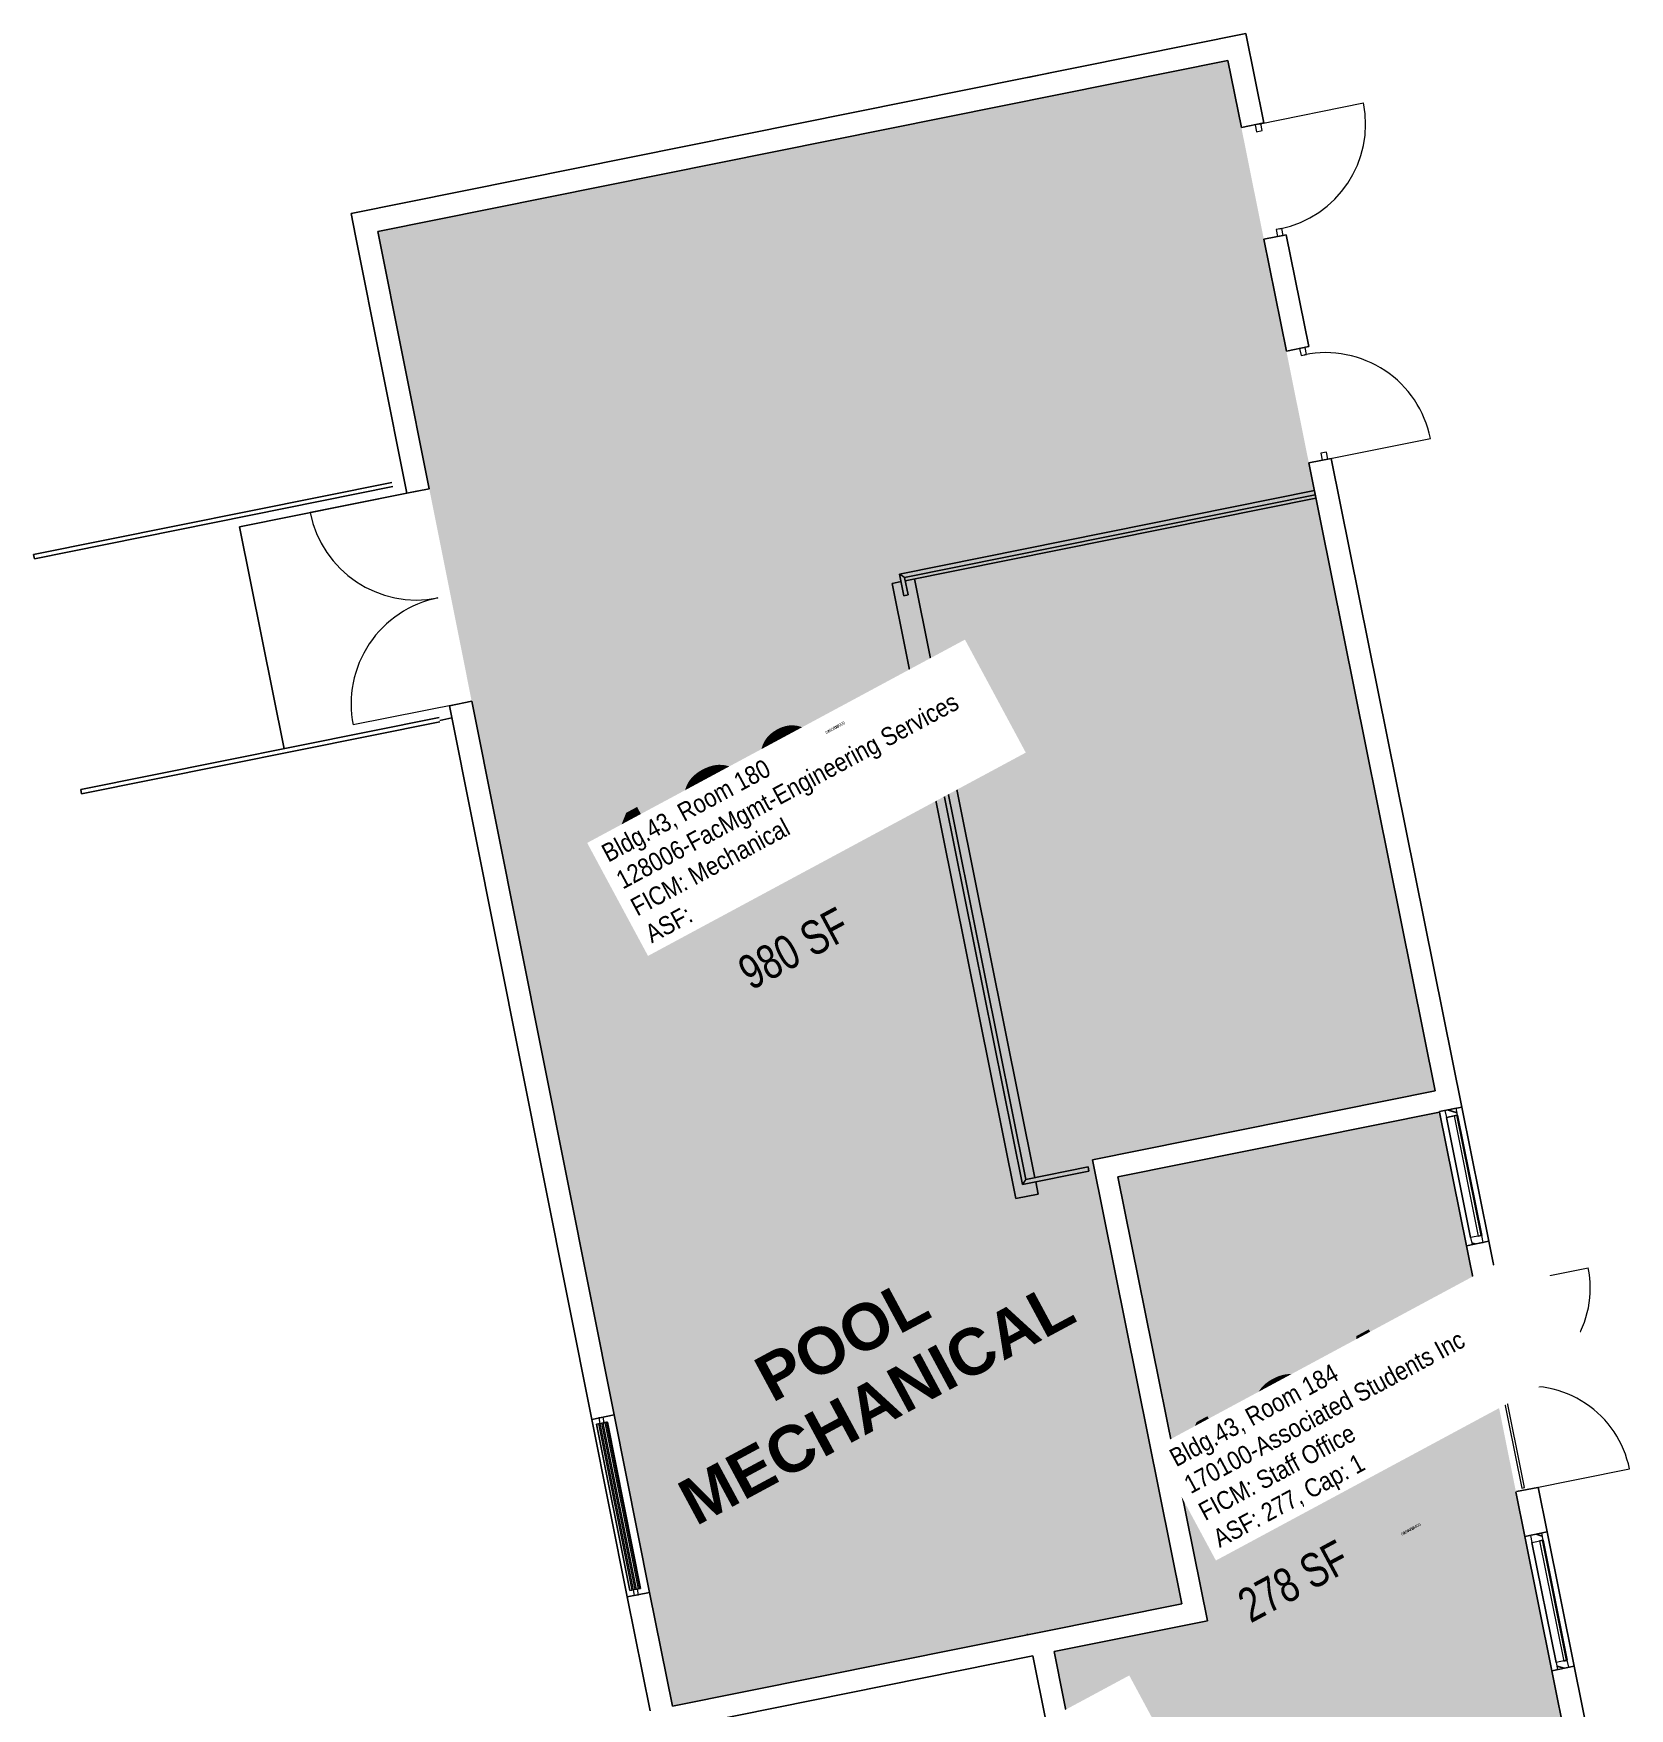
# Model space of a CAD drawing. Header units: inches. Extents: x 69215144 to 69215812, y 27662125 to 27663188.
# Drawn here: x 69215144 to 69215704, y 27662601 to 27663188 of the extents above; entities that cross this region are included whole.
import ezdxf
from ezdxf.enums import TextEntityAlignment as Align

# ---------------------------------------------------------------- set-up
doc = ezdxf.new("R2010")
doc.units = ezdxf.units.IN
doc.header["$LTSCALE"] = 100
doc.header["$MEASUREMENT"] = 0
doc.layers.add('A-AREA-IDEN', color=2, linetype='CONTINUOUS', lineweight=5)
for name, color, linetype in [('A-DOOR', 2, 'CONTINUOUS'), ('A-FLOR', 3, 'CONTINUOUS'), ('A-GLAZ', 1, 'CONTINUOUS'), ('A-IDEN-RNUM', 7, 'CONTINUOUS'), ('A-IDEN-SNUM', 4, 'CONTINUOUS'), ('A-IDEN-VNUM', 4, 'CONTINUOUS'), ('A-SITE', 3, 'CONTINUOUS'), ('A-WALL', 5, 'CONTINUOUS'), ('AREA-TEXT', 3, 'CONTINUOUS'), ('Rooms-Category-Color', 7, 'CONTINUOUS'), ('Rooms-College-Color', 7, 'CONTINUOUS'), ('Rooms-Department-Color', 7, 'CONTINUOUS'), ('Rooms-Division-Color', 7, 'CONTINUOUS'), ('Rooms-Information', 7, 'CONTINUOUS')]:
    doc.layers.add(name, color=color, linetype=linetype)
doc.styles.add('CP_AREA', font='arial.ttf', dxfattribs={"height": 15})
doc.styles.add('CP_ROOMSNUMBER', font='arial.ttf', dxfattribs={"height": 1})
doc.styles.add('CP_ROOMVNUMBER', font='arial.ttf', dxfattribs={"width": 0.85, "height": 0.075})
doc.styles.get("Standard").update_dxf_attribs({"font": 'arial.ttf'})
pattern_1 = [(241.911, (-9.184, 3.777), (56.46190576317827, -30.13392104572482), []), (241.911, (-24.492, -0.877), (26.32798471745345, -86.59582680890308), []), (241.911, (6.125, 8.431000000000001), (26.32798471745345, -86.59582680890308), [])]
pattern_2 = [(61.911, (8.871, -3.776), (56.46190576317826, -30.13392104572483), []), (61.911, (24.179, 0.878), (86.59582680890308, 26.32798471745343), []), (61.911, (-6.437, -8.431000000000001), (86.59582680890308, 26.32798471745343), [])]

# ---------------------------------------------------------------- blocks, each defined once
blk = doc.blocks.new('Curtain Wall Sgl metal - Curtain Wall Sgl Glass_1-717-Overall Level 1 Floor Plan')
at = {"layer": 'A-GLAZ'}
h = blk.add_hatch(dxfattribs=at)
h.set_pattern_fill('FP1_61', color=256, style=0, pattern_type=2)
h.set_pattern_definition(pattern_1)
h.paths.add_polyline_path([(-17.49999999999947, 2.750000000000534), (-19.99999999999944, 2.750000000000534), (-19.99999999999944, 0.7500000000005341), (-17.49999999999947, 0.7500000000005341)], flags=0)
h = blk.add_hatch(dxfattribs=at)
h.set_pattern_fill('FP1_61', color=256, style=0, pattern_type=2)
h.set_pattern_definition(pattern_1)
h.paths.add_polyline_path([(19.99999999999947, 2.750000000000534), (17.49999999999947, 2.750000000000534), (17.49999999999947, 0.7500000000005341), (19.99999999999947, 0.7500000000005341)], flags=0)
at = {"layer": 'A-DOOR', "lineweight": 5}
blk.add_line((19.99999999999947, 2.000000000001938), (19.99999999999947, 39.5000000000009), dxfattribs=at)
blk.add_arc((19.99999999999964, 2.000000000001799), 37.49999999999906, 90.00000000000027, 180.0000000000003, dxfattribs=at)
at = {"layer": 'A-GLAZ', "lineweight": 9}
for p, q in [((-17.49999999999947, 2.750000000000534), (-19.99999999999944, 2.750000000000534)), ((-19.99999999999944, 2.750000000000534), (-19.99999999999944, 0.7500000000005341)), ((-17.49999999999947, 2.750000000000534), (-19.99999999999944, 2.750000000000534)), ((-19.99999999999944, 2.750000000000534), (-19.99999999999944, 0.7500000000005341)), ((-19.99999999999944, 0.7500000000005341), (-17.49999999999947, 0.7500000000005341)), ((-19.99999999999944, 0.7500000000005341), (-17.49999999999947, 0.7500000000005341)), ((-17.49999999999947, 0.7500000000005341), (-17.49999999999947, 2.750000000000534)), ((-17.49999999999947, 0.7500000000005341), (-17.49999999999947, 2.750000000000534)), ((19.99999999999947, 2.750000000000534), (17.49999999999947, 2.750000000000534)), ((17.49999999999947, 2.750000000000534), (17.49999999999947, 0.7500000000005341)), ((19.99999999999947, 2.750000000000534), (17.49999999999947, 2.750000000000534)), ((17.49999999999947, 2.750000000000534), (17.49999999999947, 0.7500000000005341)), ((17.49999999999947, 0.7500000000005341), (19.99999999999947, 0.7500000000005341)), ((17.49999999999947, 0.7500000000005341), (19.99999999999947, 0.7500000000005341)), ((19.99999999999947, 0.7500000000005341), (19.99999999999947, 2.750000000000534)), ((19.99999999999947, 0.7500000000005341), (19.99999999999947, 2.750000000000534))]:
    blk.add_line(p, q, dxfattribs=at)
blk = doc.blocks.new('Curtain Wall-ext_ metall - Metal Flush Double Door_1-716-Overall Level 1 Floor Plan')
at = {"layer": 'A-DOOR', "lineweight": 13}
for p, q in [((-35.99704495737693, 0.5000000000000114), (-35.99704495737693, 36.37204495737712)), ((35.99704495737707, 0.5000000000016794), (35.99704495737707, 36.62204495737713))]:
    blk.add_line(p, q, dxfattribs=at)
at = {"layer": 'A-DOOR', "lineweight": 5}
for centre, radius, start, end in [((-35.99704495737699, 0.500000000000126), 35.87204495737702, 359.9999999999991, 90), ((35.99704495737723, 0.4999999999998943), 36.12204495737721, 89.99999999999987, 179.9999999999999)]:
    blk.add_arc(centre, radius, start, end, dxfattribs=at)
blk = doc.blocks.new('System Panel - Glazed_1-715-Overall Level 1 Floor Plan')
at = {"layer": 'A-GLAZ', "lineweight": 9}
for p, q in [((21.5029550426243, 1.750000000000455), (-21.50295504262294, 1.750000000000455)), ((-21.50295504262294, 1.750000000000455), (-21.50295504262294, 0.7499999999999999)), ((-21.50295504262294, 0.7499999999999999), (21.5029550426243, 0.7499999999999999)), ((21.5029550426243, 0.7499999999999999), (21.5029550426243, 1.750000000000455))]:
    blk.add_line(p, q, dxfattribs=at)
blk = doc.blocks.new('System Panel - Glazed_1-714-Overall Level 1 Floor Plan')
at = {"layer": 'A-GLAZ', "lineweight": 9}
for p, q in [((21.50000000000022, 1.750000000000455), (-21.49999999999886, 1.750000000001137)), ((-21.49999999999886, 1.750000000001137), (-21.50000000000022, 0.750000000000682)), ((-21.50000000000022, 0.750000000000682), (21.50000000000022, 0.7499999999999999)), ((21.50000000000022, 0.7499999999999999), (21.50000000000022, 1.750000000000455))]:
    blk.add_line(p, q, dxfattribs=at)
blk = doc.blocks.new('System Panel - Glazed_1-690-Overall Level 1 Floor Plan')
at = {"layer": 'A-GLAZ', "lineweight": 9}
for p, q in [((35.99704495737728, 1.74999999999909), (-35.99704495737728, 1.74999999999909)), ((-35.99704495737728, 1.74999999999909), (-35.99704495737728, 0.7499999999986356)), ((-35.99704495737728, 0.7499999999986356), (35.99704495737864, 0.7499999999993178)), ((35.99704495737864, 0.7499999999993178), (35.99704495737728, 1.74999999999909))]:
    blk.add_line(p, q, dxfattribs=at)
blk = doc.blocks.new('Curtain Wall-ext_ metall - Metal Flush Double Door_1-655-Overall Level 1 Floor Plan')
at = {"layer": 'A-DOOR', "lineweight": 13}
for p, q in [((-38.00000000017264, 0.5000000000000114), (-38.00000000017264, 38.37500000017283)), ((38.00000000017278, 0.5000000000016794), (38.00000000017278, 38.62500000017286))]:
    blk.add_line(p, q, dxfattribs=at)
at = {"layer": 'A-DOOR', "lineweight": 5}
for centre, radius, start, end in [((-38.0000000001727, 0.5000000000001233), 37.87500000017274, 359.9999999999991, 90), ((38.00000000017296, 0.4999999999998969), 38.12500000017293, 90.00000000000038, 180.0000000000003)]:
    blk.add_arc(centre, radius, start, end, dxfattribs=at)
blk = doc.blocks.new('A_parametric_curtain_panel_louver - Curtain Panel Louver_1-654-Overall Level 1 Floor Plan')
at = {"layer": 'A-GLAZ', "lineweight": 13}
for p, q in [((-29.74999999999818, 1.5), (-31.74999999999909, 1.5)), ((-31.74999999999909, 1.5), (-31.74999999999977, 0)), ((-31.74999999999977, 0), (-29.74999999999954, 0)), ((-29.74999999999954, 0), (-29.74999999999818, 1.5)), ((31.75000000000045, 1.5), (29.74999999999818, 1.5)), ((29.74999999999818, 1.5), (29.74999999999886, 0)), ((29.74999999999886, 0), (31.75000000000113, 0)), ((31.75000000000113, 0), (31.75000000000045, 1.5))]:
    blk.add_line(p, q, dxfattribs=at)
at = {"layer": 'A-GLAZ'}
for p, q in [((29.74999999999982, 2.674202612035394), (-29.74999999999988, 2.674202612035394)), ((-29.74999999999987, 2.033574146768104), (-29.74999999999988, 2.674202612035394)), ((29.74999999999982, 2.674202612035394), (29.74999999999983, 2.033574146767679)), ((29.74999999999999, 4.667100039768001e-13), (29.74999999999999, -0.2364470622014844)), ((-29.74999999999971, -0.236447062201059), (-29.74999999999971, -5.109246359324969e-13)), ((-29.74999999999983, -1.176832028215366), (-29.74999999999983, -0.8468343565824636)), ((29.74999999999988, -1.176832028215367), (-29.74999999999982, -1.176832028215367)), ((29.74999999999987, -0.8468343565817502), (29.74999999999987, -1.176832028215366))]:
    blk.add_line(p, q, dxfattribs=at)
at = {"layer": 'A-GLAZ', "lineweight": 9}
for p, q in [((29.75000000000022, 2.033574146767932), (-29.74999999999954, 2.033574146767932)), ((-29.74999999999954, 2.033574146767932), (-29.75000000000022, 1.423186852387516)), ((-29.75000000000022, 1.423186852387516), (29.74999999999818, 1.423186852386834)), ((29.74999999999954, 0.8985635422832273), (-29.74999999999954, 0.8985635422832273)), ((-29.74999999999954, 0.8985635422832273), (-29.74999999999954, 0.2881762479028111)), ((-29.74999999999954, 0.2881762479028111), (29.75000000000022, 0.2881762479028111)), ((29.74999999999818, 1.423186852386834), (29.75000000000022, 2.033574146767932)), ((29.75000000000022, 0.2881762479028111), (29.74999999999954, 0.8985635422832273)), ((29.74999999999886, -0.2364470622014778), (-29.74999999999954, -0.2364470622007957)), ((-29.74999999999954, -0.2364470622007957), (-29.74999999999954, -0.846834356581894)), ((-29.74999999999954, -0.846834356581894), (29.74999999999954, -0.846834356581894)), ((29.74999999999954, -0.846834356581894), (29.74999999999886, -0.2364470622014778))]:
    blk.add_line(p, q, dxfattribs=at)
blk = doc.blocks.new('Curtain Wall Sgl metal - Curtain Wall Sgl Glass_1-556-Overall Level 1 Floor Plan')
at = {"layer": 'A-GLAZ'}
h = blk.add_hatch(dxfattribs=at)
h.set_pattern_fill('FP1_106', color=256, style=0, pattern_type=2)
h.set_pattern_definition(pattern_2)
h.paths.add_polyline_path([(-17.50000000000037, -2.750000000000534), (-17.50000000000037, -0.7500000000005341), (-20.00000000000034, -0.7500000000005341), (-20.00000000000034, -2.750000000000534)], flags=0)
h = blk.add_hatch(dxfattribs=at)
h.set_pattern_fill('FP1_106', color=256, style=0, pattern_type=2)
h.set_pattern_definition(pattern_2)
h.paths.add_polyline_path([(20.00000000000037, -2.750000000000534), (20.00000000000037, -0.7500000000005341), (17.50000000000037, -0.7500000000005341), (17.50000000000037, -2.750000000000534)], flags=0)
at = {"layer": 'A-DOOR', "lineweight": 5}
blk.add_line((20.00000000000037, -2.000000000001938), (20.00000000000037, -39.50000000000269), dxfattribs=at)
blk.add_arc((20.00000000000054, -2.000000000001799), 37.50000000000092, 179.9999999999997, 269.9999999999994, dxfattribs=at)
at = {"layer": 'A-GLAZ', "lineweight": 9}
for p, q in [((-17.50000000000037, -0.7500000000005341), (-20.00000000000034, -0.7500000000005341)), ((-20.00000000000034, -0.7500000000005341), (-20.00000000000034, -2.750000000000534)), ((-17.50000000000037, -0.7500000000005341), (-20.00000000000034, -0.7500000000005341)), ((-20.00000000000034, -0.7500000000005341), (-20.00000000000034, -2.750000000000534)), ((-20.00000000000034, -2.750000000000534), (-17.50000000000037, -2.750000000000534)), ((-20.00000000000034, -2.750000000000534), (-17.50000000000037, -2.750000000000534)), ((-17.50000000000037, -2.750000000000534), (-17.50000000000037, -0.7500000000005341)), ((-17.50000000000037, -2.750000000000534), (-17.50000000000037, -0.7500000000005341)), ((20.00000000000037, -0.7500000000005341), (17.50000000000037, -0.7500000000005341)), ((17.50000000000037, -0.7500000000005341), (17.50000000000037, -2.750000000000534)), ((20.00000000000037, -0.7500000000005341), (17.50000000000037, -0.7500000000005341)), ((17.50000000000037, -0.7500000000005341), (17.50000000000037, -2.750000000000534)), ((17.50000000000037, -2.750000000000534), (20.00000000000037, -2.750000000000534)), ((17.50000000000037, -2.750000000000534), (20.00000000000037, -2.750000000000534)), ((20.00000000000037, -2.750000000000534), (20.00000000000037, -0.7500000000005341)), ((20.00000000000037, -2.750000000000534), (20.00000000000037, -0.7500000000005341))]:
    blk.add_line(p, q, dxfattribs=at)

msp = doc.modelspace()

# ---------------------------------------------------------------- hatches: boundary and pattern name
at = {"layer": 'A-GLAZ', "extrusion": (0, 0, -1)}
h = msp.add_hatch(dxfattribs=at)
h.set_pattern_fill('FP1_129', color=256, angle=-101.3783206372722, style=0, pattern_type=2)
h.set_pattern_definition([(16.71067936272777, (-69215642.86203651, 27662821.34570281), (-18.4024987796301, 61.29721069237746), []), (16.71067936272777, (-69215635.27944627, 27662835.43466677), (42.89471191274735, 79.69970947200757), []), (16.71067936272777, (-69215650.44462673, 27662807.25673886), (42.89471191274735, 79.69970947200757), [])])
h.paths.add_polyline_path([(-69215643.12597011, 27662811.02696781), (-69215639.20458655, 27662810.23782216), (-69215639.69780257, 27662807.78695742), (-69215643.61918615, 27662808.57610308)], flags=0)
h = msp.add_hatch(dxfattribs=at)
h.set_pattern_fill('FP1_128', color=256, angle=-101.3783206372722, style=0, pattern_type=2)
h.set_pattern_definition([(16.71067936272777, (-69215652.29605784, 27662774.46663069), (-18.4024987796301, 61.29721069237746), []), (16.71067936272777, (-69215644.71327034, 27662788.55657499), (42.89471191274735, 79.69970947200757), []), (16.71067936272777, (-69215659.87864807, 27662760.37766674), (42.89471191274735, 79.69970947200757), [])])
h.paths.add_polyline_path([(-69215648.1822844, 27662765.62629008), (-69215648.67550045, 27662763.17542535), (-69215652.59688401, 27662763.96457101), (-69215652.10366797, 27662766.41543574)], flags=0)
h = msp.add_hatch(dxfattribs=at)
h.set_pattern_fill('FP1_63', color=256, angle=-101.3783206372722, style=0, pattern_type=2)
h.set_pattern_definition([(16.71067936272777, (-69215672.73238344, 27662672.91545251), (-18.4024987796301, 61.29721069237746), []), (16.71067936272777, (-69215665.14979322, 27662687.00441646), (42.89471191274735, 79.69970947200757), []), (16.71067936272777, (-69215680.31497368, 27662658.82648853), (42.89471191274735, 79.69970947200757), [])])
h.paths.add_polyline_path([(-69215673.1135052, 27662662.01439203), (-69215669.19212161, 27662661.22524638), (-69215669.68533765, 27662658.77438165), (-69215673.60672124, 27662659.5635273)], flags=0)
h = msp.add_hatch(dxfattribs=at)
h.set_pattern_fill('FP1_62', color=256, angle=-101.3783206372722, style=0, pattern_type=2)
h.set_pattern_definition([(16.71067936272777, (-69215682.1652388, 27662626.0421743), (-18.4024987796301, 61.29721069237746), []), (16.71067936272777, (-69215674.58264858, 27662640.13113826), (42.89471191274735, 79.69970947200757), []), (16.71067936272777, (-69215689.74782902, 27662611.95321035), (42.89471191274735, 79.69970947200757), [])])
h.paths.add_polyline_path([(-69215678.1686535, 27662616.61950823), (-69215678.66186954, 27662614.1686435), (-69215682.5832531, 27662614.95778916), (-69215682.09003708, 27662617.40865389)], flags=0)
at = {"layer": 'Rooms-Category-Color', "true_color": 0xadadad}
msp.add_hatch(color=253, dxfattribs=at).paths.add_polyline_path([(69215593.95870669, 27663024.93386459), (69215635.78342664, 27662817.10053521), (69215515.56851147, 27662792.90828859), (69215546.8948524, 27662637.24298504), (69215368.30005983, 27662601.30227617), (69215265.03784753, 27663118.48423965), (69215563.06299457, 27663178.45930887)])
at = {"layer": 'Rooms-Category-Color', "true_color": 0xfa9ba3}
msp.add_hatch(color=241, dxfattribs=at).paths.add_polyline_path([(69215693.88211182, 27662528.39942298), (69215527.2389815, 27662494.86388621), (69215502.1614788, 27662620.46290056), (69215555.87429875, 27662631.27215651), (69215524.54795784, 27662786.93746006), (69215637.28773555, 27662809.62539777)])
at = {"layer": 'Rooms-College-Color', "true_color": 0xadadad}
for points in [[(69215593.95870669, 27663024.93386459), (69215635.78342664, 27662817.10053521), (69215515.56851147, 27662792.90828859), (69215546.8948524, 27662637.24298504), (69215368.30005983, 27662601.30227617), (69215265.03784753, 27663118.48423965), (69215563.06299457, 27663178.45930887)], [(69215693.88211182, 27662528.39942298), (69215527.2389815, 27662494.86388621), (69215502.1614788, 27662620.46290056), (69215555.87429875, 27662631.27215651), (69215524.54795784, 27662786.93746006), (69215637.28773555, 27662809.62539777)]]:
    msp.add_hatch(color=253, dxfattribs=at).paths.add_polyline_path(points)
at = {"layer": 'Rooms-Department-Color', "true_color": 0xacacac}
msp.add_hatch(color=253, dxfattribs=at).paths.add_polyline_path([(69215593.95870669, 27663024.93386459), (69215635.78342664, 27662817.10053521), (69215515.56851147, 27662792.90828859), (69215546.8948524, 27662637.24298504), (69215368.30005983, 27662601.30227617), (69215265.03784753, 27663118.48423965), (69215563.06299457, 27663178.45930887)])
at = {"layer": 'Rooms-Department-Color', "true_color": 0x604aed}
msp.add_hatch(color=173, dxfattribs=at).paths.add_polyline_path([(69215693.88211182, 27662528.39942298), (69215527.2389815, 27662494.86388621), (69215502.1614788, 27662620.46290056), (69215555.87429875, 27662631.27215651), (69215524.54795784, 27662786.93746006), (69215637.28773555, 27662809.62539777)])
at = {"layer": 'Rooms-Division-Color', "true_color": 0xadadad}
msp.add_hatch(color=253, dxfattribs=at).paths.add_polyline_path([(69215593.95870669, 27663024.93386459), (69215635.78342664, 27662817.10053521), (69215515.56851147, 27662792.90828859), (69215546.8948524, 27662637.24298504), (69215368.30005983, 27662601.30227617), (69215265.03784753, 27663118.48423965), (69215563.06299457, 27663178.45930887)])
at = {"layer": 'Rooms-Division-Color', "true_color": 0x604aed}
msp.add_hatch(color=173, dxfattribs=at).paths.add_polyline_path([(69215693.88211182, 27662528.39942298), (69215527.2389815, 27662494.86388621), (69215502.1614788, 27662620.46290056), (69215555.87429875, 27662631.27215651), (69215524.54795784, 27662786.93746006), (69215637.28773555, 27662809.62539777)])

# ---------------------------------------------------------------- linework, layer by layer
at = {"layer": 'A-FLOR'}
for p, q in [((69215593.42556217, 27663027.58313995), (69215447.96674027, 27662998.31076814)), ((69215449.73318873, 27662997.13617893), (69215593.7214918, 27663026.11262113)), ((69215593.7214918, 27663026.11262113), (69215593.42556217, 27663027.58313995)), ((69215447.96674027, 27662998.31076814), (69215449.49570999, 27662990.71308747)), ((69215450.96622883, 27662991.0090171), (69215449.73318873, 27662997.13617893)), ((69215449.49570999, 27662990.71308747), (69215450.96622883, 27662991.0090171)), ((69215458.63203223, 27662952.91648594), (69215457.16151339, 27662952.62055633)), ((69215457.16151339, 27662952.62055633), (69215491.04545516, 27662784.24614916)), ((69215492.22004437, 27662786.01259762), (69215458.63203223, 27662952.91648594)), ((69215514.0327405, 27662790.40222035), (69215492.22004437, 27662786.01259762)), ((69215514.32867013, 27662788.93170151), (69215514.0327405, 27662790.40222035)), ((69215491.04545516, 27662784.24614916), (69215514.32867013, 27662788.93170151))]:
    msp.add_line(p, q, dxfattribs=at)
for points, start_tangent, end_tangent in [([(69215447.96674027, 27662998.31076814), (69215447.99683541, 27662998.29075656), (69215448.03404607, 27662998.26607797), (69215448.08506988, 27662998.23208559), (69215448.14931947, 27662998.18941854), (69215448.18609187, 27662998.16505932), (69215448.22543065, 27662998.13875354), (69215448.31234065, 27662998.0810057), (69215448.40835238, 27662998.01712083), (69215448.45915875, 27662997.98319396), (69215448.51200002, 27662997.94822765), (69215448.56627195, 27662997.91229558), (69215448.62136924, 27662997.87547657), (69215448.67746179, 27662997.83800995), (69215448.7346911, 27662997.80013299), (69215448.79240839, 27662997.76192661), (69215448.8499645, 27662997.72347353), (69215448.90752058, 27662997.68502048), (69215448.96523789, 27662997.6468141), (69215449.02246723, 27662997.60893711), (69215449.07855976, 27662997.57147051), (69215449.13365705, 27662997.5346515), (69215449.18792897, 27662997.49871943), (69215449.24077025, 27662997.46375311), (69215449.29157661, 27662997.42982623), (69215449.34046035, 27662997.39715043), (69215449.38758834, 27662997.36594137), (69215449.47449833, 27662997.30819353), (69215449.51383713, 27662997.28188777), (69215449.55060953, 27662997.25752855), (69215449.61485912, 27662997.21486148), (69215449.66588293, 27662997.1808691), (69215449.70309359, 27662997.1561905), (69215449.73318873, 27662997.13617893)], (0.9803458932934904, 0.1972864148961817), (0.980345893293496, 0.1972864148961546)), ([(69215491.04545516, 27662784.24614916), (69215491.06546675, 27662784.27624429), (69215491.09014532, 27662784.31345497), (69215491.12413771, 27662784.36447877), (69215491.16680478, 27662784.42872834), (69215491.19116399, 27662784.46550076), (69215491.21746977, 27662784.50483954), (69215491.27521761, 27662784.59174954), (69215491.33910248, 27662784.68776127), (69215491.37302934, 27662784.73856765), (69215491.40799564, 27662784.79140891), (69215491.44392772, 27662784.84568084), (69215491.48074673, 27662784.90077814), (69215491.51821336, 27662784.95687068), (69215491.55609033, 27662785.01409999), (69215491.5942967, 27662785.07181728), (69215491.63274977, 27662785.12937339), (69215491.67120284, 27662785.18692948), (69215491.7094092, 27662785.24464678), (69215491.74728619, 27662785.30187609), (69215491.78475279, 27662785.35796864), (69215491.8215718, 27662785.41306595), (69215491.85750388, 27662785.46733787), (69215491.8924702, 27662785.52017913), (69215491.92639707, 27662785.5709855), (69215491.95907286, 27662785.61986922), (69215491.99028192, 27662785.66699724), (69215492.04802975, 27662785.75390724), (69215492.07433555, 27662785.79324601), (69215492.09869476, 27662785.83001842), (69215492.14136182, 27662785.89426801), (69215492.1753542, 27662785.94529182), (69215492.2000328, 27662785.98250248), (69215492.22004437, 27662786.01259762)], (-0.1972864148961781, 0.9803458932934912), (-0.1972864148961511, 0.9803458932934966))]:
    msp.add_spline(points, degree=3, dxfattribs=dict(at, start_tangent=start_tangent, end_tangent=end_tangent))
at = {"layer": 'A-GLAZ'}
for p, q in [((69215646.71480866, 27662762.78085252), (69215637.28773555, 27662809.62539777)), ((69215639.69896856, 27662807.7811635), (69215642.39491977, 27662808.32370113)), ((69215648.1822844, 27662765.62629008), (69215639.69896856, 27662807.7811635)), ((69215643.37526567, 27662808.52098754), (69215643.62035215, 27662808.57030915)), ((69215652.10366797, 27662766.41543574), (69215643.62035215, 27662808.57030915)), ((69215645.08666192, 27662811.42154064), (69215654.55757579, 27662764.35914383)), ((69215347.89973769, 27662703.47594091), (69215360.33294618, 27662641.20503817)), ((69215352.48779309, 27662639.6386497), (69215340.05458461, 27662701.90955243)), ((69215684.5439449, 27662615.35236199), (69215675.07419698, 27662662.40896486)), ((69215667.23142983, 27662660.83067354), (69215676.70117775, 27662613.77407067)), ((69215678.1686535, 27662616.61950823), (69215669.68533765, 27662658.77438165)), ((69215682.09003708, 27662617.40865389), (69215673.60672124, 27662659.5635273))]:
    msp.add_line(p, q, dxfattribs=at)
at = {"layer": 'A-GLAZ', "lineweight": 13, "extrusion": (0, 0, -1)}
for p, q in [((69215643.12597011, 27662811.02696781), (69215639.20458655, 27662810.23782216)), ((69215639.20458655, 27662810.23782216), (69215639.69780257, 27662807.78695742)), ((69215639.69780257, 27662807.78695742), (69215643.61918615, 27662808.57610308)), ((69215643.61918615, 27662808.57610308), (69215643.12597011, 27662811.02696781)), ((69215652.10366797, 27662766.41543574), (69215648.1822844, 27662765.62629008)), ((69215648.1822844, 27662765.62629008), (69215648.67550045, 27662763.17542535)), ((69215648.67550045, 27662763.17542535), (69215652.59688401, 27662763.96457101)), ((69215652.59688401, 27662763.96457101), (69215652.10366797, 27662766.41543574)), ((69215673.1135052, 27662662.01439203), (69215669.19212161, 27662661.22524638)), ((69215669.19212161, 27662661.22524638), (69215669.68533765, 27662658.77438165)), ((69215673.60672124, 27662659.5635273), (69215673.1135052, 27662662.01439203)), ((69215669.68533765, 27662658.77438165), (69215673.60672124, 27662659.5635273)), ((69215682.09003708, 27662617.40865389), (69215678.1686535, 27662616.61950823)), ((69215678.1686535, 27662616.61950823), (69215678.66186954, 27662614.1686435)), ((69215678.66186954, 27662614.1686435), (69215682.5832531, 27662614.95778916)), ((69215682.5832531, 27662614.95778916), (69215682.09003708, 27662617.40865389))]:
    msp.add_line(p, q, dxfattribs=at)
at = {"layer": 'A-SITE'}
for p, q in [((69215269.93089515, 27663030.45470775), (69215144.28336352, 27663005.16919247)), ((69215270.22682478, 27663028.9841889), (69215144.57929315, 27663003.69867364)), ((69215275.20385817, 27663026.71012835), (69215216.52818681, 27663014.90214005)), ((69215216.52818681, 27663014.90214005), (69215232.18830599, 27662937.08465045)), ((69215144.57929315, 27663003.69867364), (69215144.28336352, 27663005.16919247)), ((69215286.5204833, 27662948.01854691), (69215160.87295169, 27662922.73303163)), ((69215286.81641293, 27662946.54802806), (69215161.16888131, 27662921.26251279)), ((69215286.71994887, 27662947.02737243), (69215290.94385435, 27662947.87739809)), ((69215161.16888131, 27662921.26251279), (69215160.87295169, 27662922.73303163))]:
    msp.add_line(p, q, dxfattribs=at)
at = {"layer": 'A-WALL'}
for p, q in [((69215569.32747042, 27663187.88036734), (69215255.61678456, 27663124.74871456)), ((69215575.64309315, 27663156.49708713), (69215569.32747042, 27663187.88036734)), ((69215265.03784753, 27663118.48423965), (69215563.06299457, 27663178.45930887)), ((69215563.06299457, 27663178.45930887), (69215567.80032602, 27663154.91879581)), ((69215492.9251547, 27663172.50504004), (69215500.76795149, 27663174.08333733)), ((69215567.80032602, 27663154.91879581), (69215575.64309315, 27663156.49708713)), ((69215255.61678456, 27663124.74871456), (69215257.19507587, 27663116.90594742)), ((69215257.19507137, 27663116.9059465), (69215275.21278979, 27663026.66539499)), ((69215283.05794287, 27663028.23178346), (69215265.03784753, 27663118.48423965)), ((69215583.53454976, 27663117.2832514), (69215575.69178262, 27663115.70496007)), ((69215583.58323921, 27663076.49112435), (69215575.69178262, 27663115.70496007)), ((69215583.53454976, 27663117.2832514), (69215591.42600636, 27663078.06941567)), ((69215583.58323921, 27663076.49112435), (69215591.42600636, 27663078.06941567)), ((69215599.31746295, 27663038.85557993), (69215591.4746958, 27663037.27728862)), ((69215635.78342664, 27662817.10053521), (69215591.4746958, 27663037.27728862)), ((69215599.31746295, 27663038.85557993), (69215645.08666192, 27662811.42154064)), ((69215275.21278979, 27663026.66539499), (69215283.05794287, 27663028.23178346)), ((69215593.95870669, 27663024.93386459), (69215449.97040363, 27662995.95742239)), ((69215448.49988477, 27662995.66149278), (69215445.31376064, 27662995.02031193)), ((69215453.15652777, 27662996.59860325), (69215495.40616852, 27662786.65377847)), ((69215488.71677192, 27662779.3442154), (69215445.31376064, 27662995.02031193)), ((69215297.93863334, 27662953.70282902), (69215290.09348024, 27662952.13644054)), ((69215290.09348024, 27662952.13644054), (69215340.05458461, 27662701.90955243)), ((69215347.89973769, 27662703.47594091), (69215297.93863334, 27662953.70282902)), ((69215635.78342664, 27662817.10053521), (69215515.56851147, 27662792.90828859)), ((69215524.54795784, 27662786.93746006), (69215637.28773555, 27662809.62539777)), ((69215637.24389476, 27662809.84324933), (69215645.08666192, 27662811.42154064)), ((69215637.28773555, 27662809.62539777), (69215637.24389476, 27662809.84324933)), ((69215515.56851147, 27662792.90828859), (69215546.8948524, 27662637.24298504)), ((69215495.70209815, 27662785.18325962), (69215496.55953905, 27662780.92250672)), ((69215555.87429875, 27662631.27215651), (69215524.54795784, 27662786.93746006)), ((69215488.71677192, 27662779.3442154), (69215496.55953905, 27662780.92250672)), ((69215654.55757579, 27662764.35914383), (69215646.71480866, 27662762.78085252)), ((69215649.8713913, 27662747.09531823), (69215646.71480866, 27662762.78085252)), ((69215654.55757579, 27662764.35914383), (69215657.71415845, 27662748.67360954)), ((69215650.05520615, 27662747.13230942), (69215657.53034359, 27662748.63661835)), ((69215340.05458461, 27662701.90955243), (69215347.89973769, 27662703.47594091)), ((69215667.23142983, 27662660.83067354), (69215664.07484719, 27662676.51620784)), ((69215671.73379949, 27662678.05750797), (69215664.25866206, 27662676.55319903)), ((69215671.91761434, 27662678.09449915), (69215675.07419698, 27662662.40896486)), ((69215667.23142983, 27662660.83067354), (69215675.07419698, 27662662.40896486)), ((69215360.33294618, 27662641.20503817), (69215352.48779309, 27662639.6386497)), ((69215352.48779309, 27662639.6386497), (69215360.45724799, 27662599.72416172)), ((69215368.30005983, 27662601.30227617), (69215360.33294618, 27662641.20503817)), ((69215546.8948524, 27662637.24298504), (69215368.30005983, 27662601.30227617)), ((69215492.75938185, 27662626.70333736), (69215492.82797688, 27662626.36247836)), ((69215502.1614788, 27662620.46290056), (69215555.87429875, 27662631.27215651)), ((69215549.22831467, 27662384.73176477), (69215502.1614788, 27662620.46290056)), ((69215352.73683462, 27662590.39244018), (69215494.68633275, 27662618.95858992)), ((69215494.68633275, 27662618.95858992), (69215499.31841448, 27662595.75911485)), ((69215684.5439449, 27662615.35236199), (69215676.70117775, 27662613.77407067)), ((69215684.5439449, 27662615.35236199), (69215701.72487895, 27662529.9777143)), ((69215693.88211182, 27662528.39942298), (69215676.70117775, 27662613.77407067))]:
    msp.add_line(p, q, dxfattribs=at)

# ---------------------------------------------------------------- block references
at = {"layer": 'A-DOOR'}
for name, p, rotation in [('Curtain Wall Sgl metal - Curtain Wall Sgl Glass_1-556-Overall Level 1 Floor Plan', (69215575.85125273, 27663136.1380148), 101.3783206371594), ('Curtain Wall Sgl metal - Curtain Wall Sgl Glass_1-717-Overall Level 1 Floor Plan', (69215591.45035107, 27663057.67335214), 281.3783206372797), ('Curtain Wall-ext_ metall - Metal Flush Double Door_1-655-Overall Level 1 Floor Plan', (69215286.57571155, 27662990.18411201), 101.2913769470823), ('Curtain Wall-ext_ metall - Metal Flush Double Door_1-716-Overall Level 1 Floor Plan', (69215660.89450282, 27662712.5949087), 281.3783206372797)]:
    msp.add_blockref(name, p, dxfattribs=dict(at, rotation=rotation))
at = {"layer": 'A-GLAZ'}
for name, p, rotation in [('System Panel - Glazed_1-715-Overall Level 1 Floor Plan', (69215645.90073529, 27662787.10119658), 281.3783206372797), ('System Panel - Glazed_1-690-Overall Level 1 Floor Plan', (69215660.7342076, 27662713.39143974), 101.3783206372797), ('A_parametric_curtain_panel_louver - Curtain Panel Louver_1-654-Overall Level 1 Floor Plan', (69215350.19376539, 27662671.5572953), 101.2913769470823), ('System Panel - Glazed_1-714-Overall Level 1 Floor Plan', (69215675.88768737, 27662638.09151777), 281.3783206372797)]:
    msp.add_blockref(name, p, dxfattribs=dict(at, rotation=rotation))

# ---------------------------------------------------------------- texts
at = {"layer": 'A-AREA-IDEN', "lineweight": 9, "insert": (69215423.9267963, 27662737.12709124), "char_height": 16.23609923011119, "width": 175.6799999999998, "attachment_point": 2, "rotation": 28.29, "line_spacing_factor": 0.9385317878468564}
msp.add_mtext('\\fArial|b1|i0|c0|p34|;POOL\\PMECHANICAL', dxfattribs=at)
at = {"layer": 'A-IDEN-RNUM', "style": 'CP_ROOMSNUMBER', "width": 0.85}
for s, p in [('0180-00', (69215422.26461498, 27662942.245399)), ('0184-00', (69215624.15633759, 27662661.14754269))]:
    msp.add_text(s, height=1, rotation=28.29, dxfattribs=at).set_placement(p)
at = {"layer": 'A-IDEN-SNUM', "style": 'CP_ROOMSNUMBER', "width": 0.85}
for s, p in [('0430018000', (69215422.26461498, 27662942.245399)), ('0430018400', (69215624.15633759, 27662661.14754269))]:
    msp.add_text(s, height=1, rotation=28.29, dxfattribs=at).set_placement(p)
at = {"layer": 'A-IDEN-VNUM', "style": 'CP_ROOMVNUMBER', "width": 0.85}
for s, p in [('180', (69215389.83232771, 27662909.37383954)), ('184', (69215589.83004446, 27662695.73627739))]:
    msp.add_text(s, height=45, rotation=28.29, dxfattribs=at).set_placement(p, align=Align.MIDDLE)
at = {"layer": 'AREA-TEXT', "style": 'CP_AREA', "width": 0.75}
for s, p in [('980 SF', (69215410.8684897, 27662867.07179327)), ('278 SF', (69215586.05345848, 27662645.20261487))]:
    msp.add_text(s, height=12, rotation=28.29, dxfattribs=at).set_placement(p, align=Align.MIDDLE_CENTER)

# ---------------------------------------------------------------- next in the draw order: texts
at = {"layer": 'Rooms-Information', "char_height": 6.428571428571429, "width": 144, "attachment_point": 7, "rotation": 28.29, "style": 'CP_ROOMVNUMBER', "bg_fill": 3, "box_fill_scale": 1.5, "bg_fill_color": 256, "bg_fill_true_color": 13158600, "bg_fill_transparency": 0}
for s, insert in [('Bldg.43, Room 180^M^J128006-FacMgmt-Engineering Services^M^JFICM: Mechanical^M^JASF: ', (69215361.10477783, 27662868.69135953)), ('Bldg.43, Room 184^M^J170100-Associated Students Inc^M^JFICM: Staff Office^M^JASF: 277, Cap: 1', (69215561.10249458, 27662655.05379739)), ('Bldg.43, Room 182^M^J128006-FacMgmt-Engineering Services^M^JFICM: Mechanical^M^JASF: ', (69215418.71564226, 27662505.45603075))]:
    msp.add_mtext(s, dxfattribs=dict(at, insert=insert))

doc.saveas('drawing.dxf')
